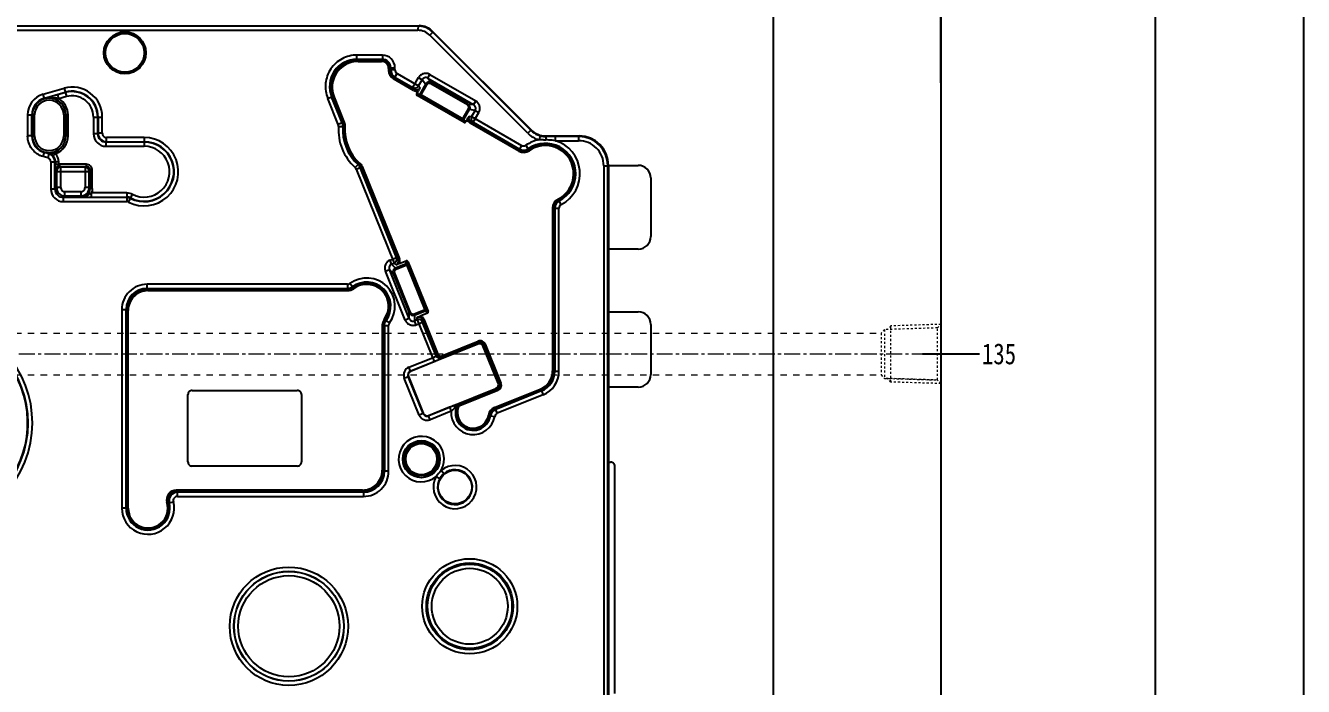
# Model space of a CAD drawing. Header units: millimetres. Extents: x -1265 to 1982, y -12197 to 1934.
# Drawn here: x 280.4 to 585.8, y -4802 to -4644 of the extents above; entities that cross this region are included whole.
import ezdxf

# ---------------------------------------------------------------- set-up
doc = ezdxf.new("R2010")
doc.units = ezdxf.units.MM
doc.header["$LTSCALE"] = 16.335
doc.header["$PDMODE"] = 3
doc.header["$PDSIZE"] = 0.3125
doc.linetypes.add('CENTER', pattern=[0.6, 0.375, -0.075, 0.075, -0.075])
doc.linetypes.add('HIDDEN', pattern=[0.2, 0.1, -0.1])
doc.layers.get('0').update_dxf_attribs({"linetype": 'CONTINUOUS'})
doc.layers.get('Defpoints').update_dxf_attribs({"linetype": 'CONTINUOUS'})
doc.layers.add('cool', color=153, linetype='HIDDEN', lineweight=9)
doc.layers.add('DEFAULT_2', color=8, linetype='HIDDEN')
doc.layers.add('DIM', color=3, linetype='CONTINUOUS')
doc.styles.get("Standard").update_dxf_attribs({"font": 'txt', "width": 0.8})
doc.dimstyles.new('11', dxfattribs={"dimtxt": 8, "dimasz": 8, "dimexe": 0, "dimexo": 0, "dimgap": 0, "dimtad": 0, "dimdsep": 46, "dimtxsty": 'Standard', "dimcen": 0, "dimclrd": 4, "dimclre": 4, "dimclrt": 6, "dimazin": 0, "dimtp": 0.01, "dimtm": 0.01, "dimtfac": 1, "dimtofl": 0, "dimtmove": 0, "dimatfit": 3, "dimfxl": 0, "dimtolj": 1, "dimarcsym": 0})

# ---------------------------------------------------------------- blocks, each defined once
blk = doc.blocks.new('cool_jt_f12')
at = {"layer": 'cool', "ltscale": 0.3}
for p, q in [((0, 7.0785), (0.856, 6.2225)), ((0, 7.0785), (12, 6.7035)), ((0.856, 6.2225), (0.856, -6.2225)), ((13.5, 5.827375), (0.856, 6.2225)), ((0.856, 6.2225), (13.5, 5.827375)), ((12, 6.7035), (12.856, 5.8475)), ((12, 6.7035), (12, -6.7035)), ((14.327375, 5), (13.5, 5.827375)), ((13.5, -5.827375), (13.5, 5.827375)), ((14.327375, -5), (14.327375, 5)), ((0.856, -6.2225), (13.5, -5.827375)), ((12, -6.7035), (12.856, -5.8475)), ((13.5, -5.827375), (14.327375, -5)), ((0.856, -6.2225), (0, -7.0785)), ((0, -7.0785), (12, -6.7035))]:
    blk.add_line(p, q, dxfattribs=at)
blk = doc.blocks.new('06')
at = {"layer": 'cool', "ltscale": 0.932966}
for p, q in [((-3287.69, 1844.03), (-2736.35, 1844.03)), ((-3287.69, 1834.03), (-2736.35, 1834.03))]:
    blk.add_line(p, q, dxfattribs=at)
at = {"layer": 'cool', "color": 1, "linetype": 'CENTER', "ltscale": 0.621977}
blk.add_line((-3302.02, 1839.03), (-2722.02, 1839.03), dxfattribs=at)
at = {"layer": 'cool', "ltscale": 0.932966, "rotation": 180}
blk.add_blockref('cool_jt_f12', (-2722.02, 1839.03), dxfattribs=at)
blk = doc.blocks.new('*D692')
at = {"color": 4, "lineweight": -2}
for p, q in [((-80.8, -4657.75), (-80.8, -4512.51)), ((-72.8, -4512.51), (208.96, -4512.51)), ((491.2, -4512.51), (224.96, -4512.51)), ((499.2, -4657.75), (499.2, -4512.51))]:
    blk.add_line(p, q, dxfattribs=at)
at = {"color": 4}
for points in [[(-72.8, -4511.18), (-72.8, -4513.85), (-80.8, -4512.51)], [(491.2, -4511.18), (491.2, -4513.85), (499.2, -4512.51)]]:
    blk.add_solid(points, dxfattribs=at)
at = {"layer": 'Defpoints', "color": 0}
for p in [(499.2, -4512.51), (-80.8, -4657.75), (499.2, -4657.75)]:
    blk.add_point(p, dxfattribs=at)
at = {"color": 6, "insert": (216.96, -4512.51), "char_height": 8, "attachment_point": 5}
blk.add_mtext('\\A1;580', dxfattribs=at)
blk = doc.blocks.new('*D693')
at = {"color": 4, "lineweight": -2}
for p, q in [((417.2, -4557.53), (550.36, -4557.53)), ((550.36, -4565.53), (550.36, -4836.82)), ((550.36, -5149.53), (550.36, -4851.75)), ((387.66, -5157.53), (550.36, -5157.53))]:
    blk.add_line(p, q, dxfattribs=at)
at = {"color": 4}
for points in [[(549.02, -4565.53), (551.69, -4565.53), (550.36, -4557.53)], [(549.02, -5149.53), (551.69, -5149.53), (550.36, -5157.53)]]:
    blk.add_solid(points, dxfattribs=at)
at = {"layer": 'Defpoints', "color": 0}
for p in [(417.2, -4557.53), (387.66, -5157.53), (550.36, -5157.53)]:
    blk.add_point(p, dxfattribs=at)
at = {"color": 6, "insert": (550.36, -4844.28), "char_height": 8, "attachment_point": 5, "rotation": 90}
blk.add_mtext('\\A1;600', dxfattribs=at)
blk = doc.blocks.new('*D703')
at = {"layer": 'Defpoints', "color": 0}
for p in [(494.78, -4722.53), (508.4, -4722.53), (209.2, -4857.53)]:
    blk.add_point(p, dxfattribs=at)
at = {"layer": 'DIM', "color": 4, "lineweight": -2}
blk.add_line((494.78, -4722.53), (508.4, -4722.53), dxfattribs=at)
at = {"layer": 'DIM', "color": 6, "insert": (513.07, -4722.53), "char_height": 5, "attachment_point": 5}
blk.add_mtext('\\A1;135', dxfattribs=at)
blk = doc.blocks.new('*D704')
at = {"layer": 'Defpoints', "color": 0}
for p in [(213.46, -4607.53), (511.85, -4607.53), (209.2, -4857.53)]:
    blk.add_point(p, dxfattribs=at)
at = {"layer": 'DIM', "color": 4, "lineweight": -2}
blk.add_line((213.46, -4607.53), (511.85, -4607.53), dxfattribs=at)
at = {"layer": 'DIM', "color": 6, "insert": (516.85, -4607.53), "char_height": 5, "attachment_point": 5}
blk.add_mtext('\\A1;250', dxfattribs=at)
blk = doc.blocks.new('*D706')
at = {"layer": 'Defpoints', "color": 0}
for p in [(459.2, -4551.38), (459.2, -4846.53), (209.2, -4857.53)]:
    blk.add_point(p, dxfattribs=at)
at = {"layer": 'DIM', "color": 4, "lineweight": -2}
blk.add_line((459.2, -4846.53), (459.2, -4551.38), dxfattribs=at)
at = {"layer": 'DIM', "color": 6, "insert": (459.2, -4546.38), "char_height": 5, "attachment_point": 5, "rotation": 90}
blk.add_mtext('\\A1;250', dxfattribs=at)

msp = doc.modelspace()

# ---------------------------------------------------------------- linework, layer by layer
at = {"color": 7, "linetype": 'Continuous'}
for p, q in [((499.202, -5075.525), (499.202, -4639.525)), ((374.225, -4644.17), (4.814, -4644.17)), ((374.225, -4644.038), (374.198, -4645.175)), ((4.814, -4645.175), (374.198, -4645.175)), ((377.039, -4646.352), (377.75, -4645.641)), ((400.478, -4669.79), (377.039, -4646.352)), ((377.75, -4645.641), (377.804, -4645.509)), ((401.188, -4669.08), (377.75, -4645.641)), ((377.804, -4645.509), (401.243, -4668.948)), ((359.625, -4652.107), (359.625, -4651.102)), ((359.625, -4652.107), (365.703, -4652.107)), ((359.625, -4652.107), (359.939, -4652.319)), ((365.702, -4651.102), (359.629, -4651.102)), ((359.939, -4652.62), (359.939, -4652.319)), ((365.49, -4652.319), (359.939, -4652.319)), ((359.942, -4652.62), (365.49, -4652.62)), ((365.49, -4652.319), (365.703, -4652.107)), ((365.49, -4652.319), (365.49, -4652.62)), ((365.703, -4651.102), (365.703, -4652.107)), ((367.198, -4654.328), (367.198, -4654.765)), ((367.198, -4654.328), (367.499, -4654.328)), ((367.499, -4654.765), (367.198, -4654.765)), ((367.711, -4654.116), (367.499, -4654.328)), ((367.499, -4654.765), (367.499, -4654.328)), ((367.499, -4654.765), (367.711, -4654.642)), ((367.711, -4654.116), (367.711, -4654.642)), ((367.711, -4654.116), (368.716, -4654.116)), ((368.716, -4654.642), (367.711, -4654.642)), ((368.353, -4656.765), (368.504, -4656.504)), ((373.18, -4659.552), (368.353, -4656.765)), ((368.716, -4656.382), (368.504, -4656.504)), ((373.331, -4659.291), (368.504, -4656.504)), ((368.716, -4654.642), (368.716, -4654.116)), ((368.716, -4656.382), (369.218, -4655.512)), ((368.716, -4656.382), (372.977, -4658.842)), ((369.218, -4655.512), (374.346, -4658.473)), ((372.977, -4658.842), (374.337, -4656.485)), ((374.337, -4656.485), (375.204, -4656.986)), ((376.58, -4656.624), (377.082, -4655.754)), ((376.58, -4656.624), (387.511, -4662.935)), ((376.58, -4656.624), (377.42, -4657.691)), ((377.082, -4655.754), (388.013, -4662.065)), ((284.662, -4660.446), (289.634, -4659.017)), ((289.634, -4659.017), (290.214, -4661.034)), ((373.331, -4659.291), (372.977, -4658.842)), ((373.331, -4659.291), (373.18, -4659.552)), ((373.929, -4660.318), (374.324, -4659.634)), ((374.346, -4658.473), (375.204, -4656.986)), ((374.346, -4658.473), (374.704, -4658.927)), ((376.049, -4658.057), (374.681, -4660.427)), ((374.79, -4660.838), (376.309, -4658.207)), ((376.049, -4658.057), (375.204, -4656.986)), ((376.049, -4658.057), (376.309, -4658.207)), ((377.27, -4657.952), (377.42, -4657.691)), ((386.016, -4663.001), (377.27, -4657.952)), ((386.167, -4662.74), (377.42, -4657.691)), ((284.978, -4661.547), (284.662, -4660.446)), ((284.939, -4661.411), (289.911, -4659.982)), ((289.936, -4660.069), (288.151, -4660.582)), ((288.429, -4661.547), (288.151, -4660.582)), ((290.214, -4661.034), (288.429, -4661.547)), ((352.64, -4661.457), (353.571, -4661.081)), ((355.161, -4667.696), (352.642, -4661.461)), ((356.092, -4667.32), (353.571, -4661.081)), ((353.886, -4661.293), (353.571, -4661.081)), ((353.886, -4661.293), (354.165, -4661.18)), ((353.886, -4661.293), (356.307, -4667.285)), ((354.166, -4661.183), (356.586, -4667.172)), ((373.929, -4660.318), (374.681, -4660.427)), ((374.79, -4660.838), (374.04, -4660.729)), ((385.226, -4667.187), (374.04, -4660.729)), ((385.167, -4666.481), (374.681, -4660.427)), ((374.79, -4660.838), (384.756, -4666.591)), ((386.167, -4662.74), (386.016, -4663.001)), ((386.167, -4662.74), (387.511, -4662.935)), ((388.013, -4662.065), (387.511, -4662.935)), ((280.936, -4665.394), (280.936, -4670.438)), ((280.936, -4665.394), (282.584, -4665.394)), ((281.94, -4670.419), (281.94, -4665.394)), ((282.082, -4665.394), (282.082, -4670.419)), ((282.584, -4670.419), (282.584, -4665.394)), ((289.584, -4665.394), (289.584, -4670.419)), ((289.584, -4665.394), (290.589, -4665.394)), ((290.087, -4665.394), (290.087, -4670.419)), ((290.589, -4670.419), (290.589, -4665.394)), ((296.671, -4665.897), (296.671, -4669.884)), ((296.671, -4665.897), (298.77, -4665.897)), ((297.675, -4669.884), (297.675, -4665.897)), ((297.766, -4665.897), (297.766, -4669.794)), ((298.77, -4669.794), (298.77, -4665.897)), ((384.756, -4666.591), (386.275, -4663.961)), ((385.167, -4666.481), (386.535, -4664.111)), ((386.275, -4663.961), (386.535, -4664.111)), ((386.454, -4665.711), (387.027, -4665.794)), ((387.885, -4664.307), (386.535, -4664.111)), ((387.885, -4664.307), (387.027, -4665.794)), ((387.027, -4665.794), (398.951, -4672.679)), ((387.392, -4667.164), (388.752, -4664.808)), ((387.885, -4664.307), (388.752, -4664.808)), ((356.092, -4667.32), (355.161, -4667.696)), ((355.232, -4668.136), (356.234, -4668.199)), ((356.092, -4667.32), (356.307, -4667.285)), ((356.234, -4668.199), (356.449, -4668.172)), ((356.586, -4667.172), (356.307, -4667.285)), ((356.449, -4668.172), (356.749, -4668.192)), ((385.226, -4667.187), (384.756, -4666.591)), ((385.167, -4666.481), (385.637, -4667.077)), ((386.032, -4666.393), (385.637, -4667.077)), ((386.675, -4667.343), (386.825, -4667.082)), ((398.309, -4674.06), (386.675, -4667.344)), ((387.392, -4667.164), (386.825, -4667.082)), ((398.459, -4673.799), (386.825, -4667.082)), ((387.392, -4667.164), (398.449, -4673.548)), ((401.188, -4669.08), (400.478, -4669.79)), ((401.243, -4668.948), (401.188, -4669.08)), ((282.584, -4670.419), (280.936, -4670.419)), ((290.589, -4670.419), (290.087, -4670.419)), ((297.675, -4669.884), (296.671, -4669.884)), ((297.766, -4669.794), (297.675, -4669.884)), ((298.77, -4669.794), (297.766, -4669.794)), ((299.774, -4671.803), (299.684, -4671.893)), ((299.684, -4672.897), (299.684, -4671.893)), ((308.797, -4671.893), (299.684, -4671.893)), ((299.774, -4671.803), (299.774, -4670.798)), ((308.797, -4670.798), (299.774, -4670.798)), ((299.774, -4671.803), (308.797, -4671.803)), ((308.797, -4670.798), (308.797, -4672.897)), ((403.418, -4670.374), (403.154, -4671.343)), ((404.795, -4670.419), (404.74, -4670.552)), ((406.272, -4670.552), (404.74, -4670.552)), ((404.795, -4670.419), (412.717, -4670.419)), ((407.065, -4670.551), (406.272, -4670.552)), ((407.065, -4671.556), (407.065, -4670.551)), ((412.584, -4670.551), (407.065, -4670.551)), ((407.065, -4671.556), (412.584, -4671.556)), ((412.584, -4670.551), (412.717, -4670.419)), ((412.584, -4670.551), (412.584, -4671.556)), ((284.662, -4675.367), (284.978, -4674.266)), ((286.014, -4674.711), (284.939, -4674.402)), ((285.36, -4674.385), (284.978, -4674.266)), ((286.014, -4674.711), (285.736, -4675.676)), ((287.029, -4675.202), (287.617, -4674.655)), ((299.685, -4672.897), (308.797, -4672.897)), ((398.459, -4673.799), (398.309, -4674.06)), ((398.951, -4672.679), (398.449, -4673.548)), ((398.459, -4673.799), (398.449, -4673.548)), ((400.585, -4673.468), (400.019, -4672.638)), ((400.793, -4673.949), (400.62, -4673.702)), ((285.736, -4675.676), (284.662, -4675.367)), ((286.463, -4676.641), (286.463, -4683.107)), ((286.463, -4676.641), (287.468, -4676.641)), ((287.468, -4683.107), (287.468, -4676.641)), ((287.564, -4676.568), (287.564, -4677.211)), ((287.564, -4676.568), (288.368, -4676.568)), ((288.368, -4677.211), (287.564, -4677.211)), ((288.368, -4677.211), (288.368, -4676.568)), ((288.613, -4677.693), (288.613, -4677.191)), ((294.891, -4677.191), (288.613, -4677.191)), ((288.613, -4677.693), (294.891, -4677.693)), ((288.613, -4677.693), (288.843, -4677.923)), ((288.843, -4682.736), (288.843, -4677.923)), ((294.661, -4677.923), (288.843, -4677.923)), ((294.661, -4677.923), (294.891, -4677.693)), ((294.661, -4677.923), (294.661, -4682.736)), ((294.891, -4677.191), (294.891, -4677.693)), ((359.888, -4677.242), (359.211, -4677.984)), ((359.465, -4678.35), (360.397, -4677.974)), ((360.061, -4677.113), (359.888, -4677.242)), ((360.263, -4676.89), (360.061, -4677.113)), ((360.575, -4677.849), (360.397, -4677.974)), ((369.087, -4699.484), (360.397, -4677.974)), ((360.575, -4677.849), (360.855, -4677.736)), ((360.575, -4677.849), (369.483, -4699.897)), ((360.855, -4677.736), (369.762, -4699.784)), ((418.612, -4677.584), (418.612, -5044.903)), ((418.612, -4677.584), (419.617, -4677.584)), ((419.617, -5044.903), (419.617, -4677.584)), ((419.718, -4677.467), (419.718, -4697.452)), ((419.749, -4677.452), (426.841, -4677.452)), ((287.838, -4678.927), (287.609, -4678.697)), ((287.838, -4678.927), (287.838, -4682.736)), ((287.838, -4678.927), (295.665, -4678.927)), ((295.895, -4678.697), (295.665, -4678.927)), ((295.665, -4682.736), (295.665, -4678.927)), ((295.895, -4678.697), (295.895, -4682.966)), ((295.895, -4678.697), (296.398, -4678.697)), ((296.398, -4682.966), (296.398, -4678.697)), ((359.465, -4678.35), (368.531, -4700.788)), ((429.841, -4680.452), (429.841, -4694.452)), ((287.468, -4683.107), (286.463, -4683.107)), ((287.468, -4683.107), (287.838, -4682.736)), ((288.843, -4682.736), (287.838, -4682.736)), ((289.847, -4684.745), (289.847, -4683.74)), ((293.657, -4683.74), (289.847, -4683.74)), ((293.657, -4683.74), (293.657, -4684.745)), ((295.665, -4682.736), (294.661, -4682.736)), ((295.665, -4682.736), (295.895, -4682.966)), ((296.398, -4682.966), (295.895, -4682.966)), ((296.165, -4685.025), (296.165, -4684.021)), ((304.645, -4684.021), (296.165, -4684.021)), ((304.645, -4684.021), (304.645, -4685.025)), ((305.564, -4685.248), (306.024, -4684.355)), ((289.847, -4684.745), (289.476, -4685.116)), ((289.476, -4686.12), (289.476, -4685.116)), ((304.624, -4685.116), (289.476, -4685.116)), ((289.477, -4686.12), (304.624, -4686.12)), ((289.847, -4684.745), (293.657, -4684.745)), ((293.887, -4684.975), (293.657, -4684.745)), ((296.165, -4685.025), (304.645, -4685.025)), ((304.624, -4685.116), (304.645, -4685.025)), ((304.624, -4685.116), (304.624, -4686.12)), ((305.081, -4686.23), (305.538, -4685.336)), ((305.538, -4685.336), (305.564, -4685.248)), ((407.809, -4685.773), (407.675, -4685.503)), ((408.455, -4686.81), (407.996, -4685.917)), ((406.393, -4687.572), (406.393, -4726.534)), ((406.393, -4687.572), (406.694, -4687.572)), ((406.694, -4726.535), (406.694, -4687.572)), ((406.906, -4687.703), (406.694, -4687.572)), ((406.906, -4687.703), (406.906, -4726.678)), ((406.906, -4687.703), (407.911, -4687.703)), ((407.911, -4726.678), (407.911, -4687.703)), ((367.548, -4700.105), (369.087, -4699.484)), ((369.087, -4699.484), (369.483, -4699.897)), ((419.749, -4697.452), (419.749, -4712.452)), ((426.841, -4697.452), (419.749, -4697.452)), ((366.442, -4702.722), (367.374, -4702.345)), ((372.102, -4714.048), (367.374, -4702.345)), ((368.313, -4703.326), (367.374, -4702.345)), ((367.923, -4701.034), (367.548, -4700.105)), ((367.923, -4701.034), (368.531, -4700.788)), ((367.923, -4701.034), (368.867, -4702.019)), ((368.931, -4701.206), (368.531, -4700.788)), ((371.403, -4700.994), (368.867, -4702.019)), ((368.979, -4702.298), (368.867, -4702.019)), ((368.979, -4702.298), (371.795, -4701.16)), ((369.762, -4699.784), (369.483, -4699.897)), ((369.684, -4700.928), (371.4, -4700.235)), ((371.403, -4700.994), (371.4, -4700.235)), ((371.403, -4700.994), (375.939, -4712.221)), ((371.792, -4700.402), (371.795, -4701.16)), ((371.792, -4700.402), (376.631, -4712.377)), ((376.106, -4711.83), (371.795, -4701.16)), ((358.556, -4706.489), (357.961, -4705.68)), ((371.171, -4714.425), (366.442, -4702.722)), ((368.313, -4703.326), (368.592, -4703.213)), ((368.313, -4703.326), (372.096, -4712.69)), ((368.592, -4703.213), (372.376, -4712.577)), ((309.476, -4706.879), (309.476, -4705.875)), ((309.476, -4706.879), (357.366, -4706.879)), ((309.476, -4706.879), (309.688, -4707.091)), ((357.366, -4705.875), (309.477, -4705.875)), ((309.688, -4707.393), (309.688, -4707.091)), ((357.436, -4707.091), (309.688, -4707.091)), ((309.689, -4707.393), (357.436, -4707.393)), ((357.366, -4705.875), (357.366, -4706.879)), ((357.436, -4707.091), (357.366, -4706.879)), ((357.436, -4707.091), (357.436, -4707.393)), ((358.821, -4706.931), (358.641, -4706.69)), ((373.29, -4712.967), (376.106, -4711.83)), ((376.106, -4711.83), (376.631, -4712.377)), ((303.45, -4711.901), (304.454, -4711.901)), ((303.45, -4711.902), (303.45, -4759.362)), ((304.454, -4759.362), (304.454, -4711.901)), ((304.666, -4712.113), (304.454, -4711.901)), ((304.666, -4712.113), (304.666, -4759.362)), ((304.666, -4712.113), (304.968, -4712.113)), ((304.968, -4759.362), (304.968, -4712.114)), ((366.393, -4714.442), (366.152, -4714.262)), ((367.403, -4715.122), (366.594, -4714.527)), ((372.102, -4714.048), (371.171, -4714.425)), ((372.376, -4712.577), (372.096, -4712.69)), ((372.102, -4714.048), (372.096, -4712.69)), ((373.402, -4713.246), (373.29, -4712.967)), ((373.402, -4713.246), (375.939, -4712.221)), ((373.402, -4713.246), (373.408, -4714.61)), ((374.016, -4714.365), (373.408, -4714.61)), ((373.783, -4715.539), (373.408, -4714.61)), ((373.783, -4715.539), (375.322, -4714.917)), ((374.016, -4714.365), (374.014, -4713.786)), ((374.016, -4714.365), (378.047, -4724.342)), ((376.465, -4712.77), (374.748, -4713.463)), ((375.32, -4714.344), (375.599, -4714.231)), ((375.32, -4714.344), (375.322, -4714.917)), ((375.32, -4714.344), (378.694, -4722.695)), ((378.577, -4722.972), (375.322, -4714.917)), ((375.6, -4714.232), (378.973, -4722.582)), ((376.465, -4712.77), (375.939, -4712.221)), ((419.718, -4712.452), (419.718, -4730.452)), ((419.749, -4712.452), (426.841, -4712.452)), ((365.69, -4715.647), (365.69, -4750.329)), ((365.69, -4715.647), (365.992, -4715.647)), ((365.992, -4750.33), (365.992, -4715.647)), ((366.204, -4715.717), (365.992, -4715.647)), ((366.204, -4715.717), (366.204, -4750.542)), ((366.204, -4715.717), (367.208, -4715.717)), ((367.208, -4750.541), (367.208, -4715.717)), ((429.841, -4715.452), (429.841, -4727.452)), ((388.517, -4720.151), (372.489, -4726.627)), ((379.889, -4722.971), (388.579, -4719.46)), ((380.002, -4723.25), (388.692, -4719.739)), ((388.517, -4720.151), (388.692, -4719.739)), ((388.579, -4719.46), (388.692, -4719.739)), ((389.999, -4720.294), (389.824, -4720.706)), ((393.364, -4729.466), (389.824, -4720.706)), ((389.999, -4720.294), (390.279, -4720.181)), ((389.999, -4720.294), (393.776, -4729.641)), ((390.279, -4720.182), (394.055, -4729.528)), ((372.065, -4725.675), (377.671, -4723.411)), ((378.577, -4722.972), (378.694, -4722.695)), ((378.973, -4722.582), (378.694, -4722.695)), ((380.002, -4723.25), (379.884, -4723.527)), ((380.002, -4723.25), (379.889, -4722.971)), ((372.441, -4726.607), (372.065, -4725.676)), ((372.441, -4726.607), (378.048, -4724.342)), ((372.489, -4726.627), (372.441, -4726.607)), ((406.694, -4726.535), (406.393, -4726.535)), ((406.694, -4726.535), (406.906, -4726.678)), ((407.911, -4726.678), (406.906, -4726.678)), ((370.955, -4728.291), (371.886, -4727.914)), ((374.522, -4737.118), (370.955, -4728.291)), ((371.934, -4727.934), (371.886, -4727.914)), ((375.453, -4736.742), (371.886, -4727.914)), ((371.934, -4727.934), (375.473, -4736.695)), ((393.364, -4729.466), (393.776, -4729.641)), ((394.055, -4729.528), (393.776, -4729.641)), ((319.249, -4748.307), (319.249, -4732.226)), ((320.253, -4731.222), (345.38, -4731.222)), ((346.384, -4732.226), (346.384, -4748.307)), ((376.78, -4737.25), (392.809, -4730.774)), ((393.221, -4730.948), (384.128, -4734.622)), ((393.333, -4731.228), (384.241, -4734.902)), ((392.488, -4735.337), (403.441, -4730.912)), ((392.601, -4735.616), (403.554, -4731.191)), ((403.766, -4731.334), (392.79, -4735.768)), ((393.221, -4730.948), (392.809, -4730.774)), ((404.142, -4732.265), (393.167, -4736.7)), ((393.221, -4730.948), (393.333, -4731.228)), ((403.441, -4730.911), (403.554, -4731.191)), ((403.766, -4731.334), (403.554, -4731.191)), ((403.766, -4731.334), (404.142, -4732.265)), ((426.841, -4730.452), (419.749, -4730.452)), ((419.749, -4730.452), (419.749, -4848.525)), ((381.776, -4735.271), (376.76, -4737.297)), ((382.152, -4736.202), (377.137, -4738.228)), ((381.776, -4735.271), (382.152, -4736.202)), ((382.942, -4735.48), (383.261, -4735.556)), ((383.374, -4735.332), (383.305, -4735.301)), ((383.478, -4735.561), (383.77, -4735.634)), ((383.81, -4735.442), (383.512, -4735.394)), ((383.927, -4734.474), (384.128, -4734.622)), ((384.241, -4734.902), (384.128, -4734.622)), ((392.601, -4735.616), (392.488, -4735.337)), ((392.79, -4735.768), (392.601, -4735.616)), ((393.167, -4736.7), (392.79, -4735.768)), ((375.453, -4736.742), (374.522, -4737.118)), ((375.473, -4736.695), (375.453, -4736.742)), ((376.78, -4737.25), (376.76, -4737.297)), ((377.137, -4738.228), (376.76, -4737.297)), ((391.071, -4737.119), (391.369, -4737.166)), ((391.565, -4737.28), (392.554, -4737.455)), ((419.749, -4748.357), (420.252, -4748.357)), ((345.38, -4749.312), (320.253, -4749.312)), ((365.992, -4750.33), (365.69, -4750.33)), ((365.992, -4750.33), (366.204, -4750.542)), ((367.208, -4750.542), (366.204, -4750.542)), ((380.373, -4751.164), (379.723, -4750.399)), ((421.257, -4803.632), (421.257, -4749.362)), ((378.584, -4751.768), (379.456, -4752.268)), ((316.455, -4755.352), (316.455, -4755.05)), ((316.455, -4755.352), (360.97, -4755.352)), ((316.455, -4755.352), (316.734, -4755.564)), ((360.969, -4755.05), (316.456, -4755.05)), ((316.734, -4756.568), (316.734, -4755.564)), ((361.182, -4755.564), (316.734, -4755.564)), ((316.734, -4756.568), (361.181, -4756.568)), ((360.97, -4755.05), (360.97, -4755.352)), ((361.182, -4755.564), (360.97, -4755.352)), ((361.182, -4755.564), (361.182, -4756.568)), ((304.968, -4759.362), (303.45, -4759.362)), ((314.24, -4758.017), (314.529, -4757.931)), ((314.787, -4758.068), (315.76, -4757.82))]:
    msp.add_line(p, q, dxfattribs=at)
msp.add_lwpolyline([(-345.378, -4480.811), (585.813, -4480.811), (585.813, -5258.366), (-345.378, -5258.366)], close=True)
for centre, radius in [((304.174, -4650.57), 5.019), ((304.174, -4650.57), 4.718), ((304.174, -4650.57), 4.623), ((375.027, -4747.653), 4.435), ((375.027, -4747.653), 4.03), ((375.027, -4747.653), 3.729), ((383.067, -4754.337), 4.02), ((386.584, -4782.828), 11.371), ((386.584, -4782.828), 10.367), ((386.584, -4782.828), 10.084), ((343.369, -4787.597), 14.141), ((343.369, -4787.597), 13.136), ((343.369, -4787.597), 13.099), ((343.369, -4787.597), 12.094), ((386.584, -4782.828), 9.079)]:
    msp.add_circle(centre, radius, dxfattribs=at)
for centre, radius, start, end in [((374.194, -4649.221), 5.051, 75.03932, 89.95694), ((374.253, -4649.06), 5.023, 44.99673, 86.9026), ((374.199, -4649.192), 5.021, 46.48327, 75.00594), ((374.198, -4649.193), 4.019, 44.99922, 90.00078), ((374.231, -4649.16), 4.976, 45.00216, 46.50428), ((359.617, -4658.63), 6.524, 89.93668, 202.06332), ((359.936, -4658.845), 6.526, 89.97229, 202.02771), ((359.934, -4658.844), 6.224, 89.93152, 202.06847), ((365.49, -4654.328), 2.009, 0.00145, 89.99855), ((365.491, -4654.327), 1.707, 359.97904, 90.02096), ((365.703, -4654.115), 3.012, 359.98142, 90.01857), ((365.705, -4654.113), 2.007, 359.93626, 90.06374), ((369.507, -4654.765), 2.309, 179.98944, 240.01056), ((369.721, -4654.642), 2.01, 180.01319, 239.98681), ((291.612, -4665.897), 7.158, 0, 106.03743), ((291.612, -4665.897), 6.154, 0, 106.03743), ((291.612, -4665.897), 6.064, 0, 106.03743), ((373.836, -4658.419), 1.309, 239.92984, 291.90998), ((376.918, -4658.56), 1.004, 59.98384, 149.94258), ((286.084, -4665.394), 5.148, 106.03743, 180), ((286.084, -4665.394), 4.144, 106.03743, 180), ((286.084, -4665.394), 4.002, 106.03743, 180), ((286.084, -4665.394), 3.5, 0, 180), ((393.92, -5007.717), 362.908, 107.35229, 107.46903), ((324.838, -4786.41), 131.069, 106.78311, 107.38117), ((286.084, -4665.394), 4.002, 0, 90), ((316.079, -4757.406), 100.771, 106.41983, 106.77728), ((312.332, -4744.669), 87.495, 106.04312, 106.42329), ((286.084, -4665.394), 4.505, 0, 58.63711), ((291.612, -4665.897), 5.059, 0, 106.03743), ((385.665, -4663.61), 1.004, 330.05742, 60.01616), ((367.489, -4668.912), 12.282, 176.37768, 227.62232), ((367.489, -4668.912), 11.277, 176.37768, 227.62232), ((367.489, -4668.912), 11.065, 176.16705, 227.83295), ((367.489, -4668.912), 10.764, 176.16705, 227.83295), ((387.328, -4666.209), 1.309, 188.08707, 240.07473), ((404.742, -4665.535), 5.017, 225.05843, 269.97452), ((286.084, -4670.419), 4.144, 180, 253.96257), ((286.084, -4670.419), 4.002, 180, 253.96257), ((286.084, -4670.419), 3.5, 180, 360), ((286.084, -4670.419), 4.002, 270, 0), ((286.084, -4670.419), 4.505, 289.897, 360), ((299.684, -4669.884), 3.013, 179.98456, 270.01544), ((299.682, -4669.886), 2.007, 179.93626, 270.06374), ((299.776, -4669.793), 2.01, 180.03487, 269.96513), ((299.774, -4669.794), 1.004, 179.98555, 270.01445), ((308.797, -4678.962), 8.163, 242.92074, 90), ((308.797, -4678.962), 7.159, 242.92073, 90), ((308.797, -4678.962), 7.069, 242.78397, 90), ((404.674, -4679.464), 8.262, 100.60469, 124.2925), ((404.74, -4665.528), 6.028, 224.9985, 254.74047), ((404.964, -4616.386), 54.994, 269.20042, 269.76856), ((404.669, -4687.242), 15.863, 86.90285, 89.73939), ((404.577, -4688.744), 17.367, 81.76109, 86.8656), ((404.674, -4679.464), 8.262, 297.23884, 73.17535), ((412.584, -4677.489), 6.938, 88.71415, 89.99731), ((412.585, -4677.583), 6.027, 359.98756, 90.01244), ((412.584, -4677.585), 7.033, 0.89233, 88.72888), ((345.53, -4481.179), 202.359, 252.70184, 252.92999), ((286.088, -4670.358), 4.063, 262.11836, 269.94047), ((285.458, -4676.642), 2.009, 0.01462, 73.94794), ((286.724, -4667.923), 6.588, 264.92715, 267.20201), ((285.414, -4676.697), 2.201, 42.80643, 51.49283), ((285.556, -4676.568), 2.812, 359.99109, 42.85756), ((308.797, -4678.962), 6.064, 242.78397, 90), ((399.464, -4672.061), 2.309, 239.98667, 305.14672), ((399.453, -4671.808), 2.01, 240.01561, 304.28668), ((404.674, -4679.464), 7.257, 297.23884, 124.2925), ((438.383, -4668.045), 38.185, 188.16493, 188.52023), ((404.674, -4679.464), 7.045, 296.42288, 125.13331), ((404.674, -4679.464), 6.744, 296.42288, 125.13303), ((288.613, -4678.701), 1.511, 90.0074, 99.33836), ((294.66, -4678.928), 1.006, 0.06646, 89.93354), ((294.891, -4678.697), 1.506, 359.98476, 90.01524), ((294.892, -4678.696), 1.003, 359.93626, 90.06374), ((412.689, -4677.584), 6.928, 359.99955, 0.89991), ((426.841, -4680.452), 3, 0, 90), ((288.83, -4678.929), 0.991, 170.49636, 179.87522), ((289.476, -4683.108), 3.012, 179.98145, 270.01855), ((289.474, -4683.109), 2.007, 179.93626, 270.06374), ((289.848, -4682.735), 2.01, 180.03486, 269.96514), ((289.847, -4682.736), 1.004, 179.98555, 270.01445), ((293.657, -4682.736), 1.004, 269.98555, 0.01445), ((293.889, -4682.965), 2.007, 292.45457, 359.9793), ((293.655, -4682.735), 2.01, 314.99903, 359.96514), ((408.702, -4687.572), 2.309, 116.41091, 180.01251), ((408.916, -4687.703), 2.01, 117.25116, 179.98459), ((431.651, -4654.924), 38.989, 232.30176, 232.64758), ((426.841, -4694.452), 3, 270, 0), ((369.244, -4702.95), 1.004, 112.05742, 202.01616), ((368.549, -4700.275), 1.309, 330.08707, 22.07473), ((361.962, -4711.122), 6.754, 323.67787, 126.32213), ((361.962, -4711.122), 5.75, 323.67787, 126.32213), ((361.962, -4711.122), 5.538, 323.15273, 126.84727), ((309.475, -4711.9), 6.025, 89.98314, 180.01686), ((309.481, -4711.906), 5.026, 90.05381, 179.94619), ((309.688, -4712.113), 5.022, 89.99739, 180.00261), ((309.687, -4712.112), 4.719, 89.97712, 180.02288), ((357.436, -4705.083), 2.31, 269.99796, 306.84909), ((401.441, -4688.549), 46.486, 202.70079, 202.96999), ((361.962, -4711.122), 5.236, 323.15263, 126.84737), ((256.788, -4739.01), 25.284, 265.34374, 240.31802), ((256.788, -4739.01), 24.27, 265.32046, 240.31802), ((256.788, -4739.01), 24.164, 300.96796, 240.4697), ((368, -4715.647), 2.31, 143.15091, 180.00204), ((384.527, -4671.759), 46.376, 246.98261, 247.2524), ((373.027, -4712.314), 1.004, 201.98384, 291.94258), ((374.386, -4714.721), 1.309, 21.92518, 73.91294), ((426.841, -4715.452), 3, 0, 90), ((389.068, -4720.67), 1.305, 21.98157, 112.01842), ((389.068, -4720.67), 1.004, 21.95597, 112.04403), ((379.509, -4722.593), 1.006, 202.08419, 291.91582), ((379.625, -4722.319), 0.703, 201.98555, 292.01445), ((372.817, -4727.538), 2.008, 111.98462, 202.01538), ((372.815, -4727.537), 1.002, 111.88699, 202.11301), ((401.673, -4726.535), 4.72, 291.99417, 0.00583), ((401.672, -4726.535), 5.022, 291.99862, 0.00138), ((401.887, -4726.679), 5.02, 291.9838, 0.0162), ((401.885, -4726.678), 6.026, 291.99467, 0.00533), ((392.845, -4730.018), 1.004, 291.95597, 22.04403), ((392.845, -4730.017), 1.305, 291.98157, 22.01842), ((426.841, -4727.452), 3, 270, 0), ((387.388, -4736.538), 5.247, 176.32537, 349.93255), ((373.962, -4726.512), 12.687, 310.20476, 311.07585), ((373.4, -4725.866), 13.544, 311.07551, 312.78609), ((372.104, -4724.469), 15.449, 312.79112, 313.3861), ((368.062, -4720.205), 21.324, 313.40974, 314.24945), ((387.388, -4736.538), 4.242, 166.6138, 349.93255), ((381.303, -4735.091), 2.012, 346.62762, 354.00522), ((382.582, -4766.229), 30.681, 88.3256, 88.731), ((387.388, -4736.538), 4.03, 165.97663, 351.04016), ((370.377, -4764.401), 31.842, 65.63769, 65.90998), ((381.528, -4735.074), 2.01, 345.9743, 350.85384), ((387.388, -4736.538), 3.729, 165.97663, 351.03982), ((381.539, -4735.074), 2.301, 345.89294, 350.7941), ((393.353, -4737.478), 2.309, 111.98994, 171.05025), ((393.544, -4737.631), 2.01, 112.01566, 169.93257), ((376.384, -4736.366), 2.008, 201.98462, 292.01538), ((376.383, -4736.368), 1.002, 201.88699, 292.11301), ((375.027, -4747.653), 5.44, 329.71558, 310.84309), ((360.971, -4750.331), 4.719, 269.97712, 0.02288), ((360.97, -4750.33), 5.022, 269.99612, 0.00388), ((361.183, -4750.543), 6.025, 269.98314, 0.01686), ((361.177, -4750.537), 5.026, 270.05381, 359.94619), ((383.067, -4754.337), 5.166, 150.19099, 130.31185), ((452.299, -4811.886), 95.12, 139.72855, 140.80135), ((383.067, -4754.337), 4.162, 150.19099, 130.3389), ((316.454, -4757.36), 2.309, 89.96238, 196.52677), ((316.736, -4757.574), 2.01, 90.05911, 194.22922), ((316.733, -4757.572), 1.004, 89.97178, 194.30091), ((309.702, -4759.362), 6.252, 180, 14.27269), ((309.702, -4759.362), 5.247, 180, 14.27269), ((309.702, -4759.362), 5.035, 180, 16.50405), ((309.702, -4759.362), 4.734, 180, 16.50405), ((306.678, -4772.998), 16.991, 61.49096, 62.4749)]:
    msp.add_arc(centre, radius, start, end, dxfattribs=at)
for centre, major_axis, ratio, start_param, end_param in [((374.192, -4660.468), (0.3, -0.043), 0.9955924, 2.7633409, 4.3310956), ((385.376, -4666.925), (-0.187, 0.238), 0.9955924, -4.3310956, -2.7633409), ((404.796, -4665.392), (-1.924, -4.644), 0.9995986, -0.3925571, 0.3925571), ((412.712, -4677.456), (-4.978, -4.978), 0.999315, 2.3565397, 3.9266482), ((371.513, -4700.516), (-0.001, 0.303), 0.9955924, -1.1895029, 0.3782517), ((376.35, -4712.489), (-0.209, 0.219), 0.9955924, -3.5198444, -1.9520898), ((388.893, -4721.084), (0.393, 0.926), 0.9987828, -0.7847892, 0.7847892), ((372.866, -4727.559), (-0.926, 0.393), 0.9987828, -0.7847892, 0.7847892), ((392.431, -4729.842), (0.926, -0.393), 0.9987828, -0.7847892, 0.7847892), ((376.405, -4736.317), (-0.393, -0.926), 0.9987828, -0.7847892, 0.7847892)]:
    msp.add_ellipse(centre, major_axis=major_axis, ratio=ratio, start_param=start_param, end_param=end_param, dxfattribs=at)
for points, knots in [([(359.629, -4651.102), (359.016, -4651.105), (357.786, -4651.252), (355.487, -4652.13), (353.12, -4654.248), (352.043, -4657.236), (352.09, -4659.696), (352.415, -4660.892), (352.642, -4661.461)], [0, 0, 0, 0, 0.125457, 0.2509349, 0.4999993, 0.7490642, 0.8745425, 1, 1, 1, 1]), ([(367.499, -4654.765), (367.499, -4655.111), (367.696, -4655.811), (368.204, -4656.331), (368.504, -4656.504)], [0, 0, 0, 0, 0.4999997, 1, 1, 1, 1]), ([(368.716, -4654.642), (368.716, -4654.815), (368.814, -4655.165), (369.068, -4655.426), (369.218, -4655.512)], [0, 0, 0, 0, 0.5000016, 1, 1, 1, 1]), ([(377.082, -4655.754), (376.856, -4655.624), (376.346, -4655.449), (375.545, -4655.5), (374.823, -4655.854), (374.468, -4656.259), (374.337, -4656.485)], [0, 0, 0, 0, 0.2500137, 0.5000159, 0.750005, 1, 1, 1, 1]), ([(376.58, -4656.624), (376.357, -4656.495), (375.788, -4656.407), (375.332, -4656.763), (375.204, -4656.986)], [0, 0, 0, 0, 0.5010537, 1, 1, 1, 1]), ([(372.977, -4658.842), (373.198, -4658.969), (373.766, -4659.048), (374.217, -4658.694), (374.346, -4658.473)], [0, 0, 0, 0, 0.4994608, 1, 1, 1, 1]), ([(373.331, -4659.291), (373.553, -4659.42), (374.122, -4659.504), (374.576, -4659.149), (374.704, -4658.927)], [0, 0, 0, 0, 0.500347, 1, 1, 1, 1]), ([(374.704, -4658.927), (374.675, -4658.983), (374.552, -4659.221), (374.426, -4659.457), (374.324, -4659.634)], [0, 0, 0, 0, 0.2363997, 1, 1, 1, 1]), ([(377.27, -4657.952), (377.114, -4657.862), (376.716, -4657.804), (376.399, -4658.052), (376.309, -4658.207)], [0, 0, 0, 0, 0.5002072, 1, 1, 1, 1]), ([(286.092, -4661.343), (285.994, -4661.351), (285.598, -4661.392), (285.206, -4661.476), (284.92, -4661.564)], [0, 0, 0, 0, 0.2473423, 1, 1, 1, 1]), ([(286.97, -4661.338), (286.898, -4661.333), (286.606, -4661.32), (286.312, -4661.325), (286.092, -4661.343)], [0, 0, 0, 0, 0.2446115, 1, 1, 1, 1]), ([(288.429, -4661.547), (288.318, -4661.525), (287.836, -4661.43), (287.347, -4661.361), (286.97, -4661.338)], [0, 0, 0, 0, 0.2300557, 1, 1, 1, 1]), ([(374.681, -4660.427), (374.643, -4660.493), (374.619, -4660.663), (374.724, -4660.799), (374.79, -4660.838)], [0, 0, 0, 0, 0.5002306, 1, 1, 1, 1]), ([(386.275, -4663.961), (386.364, -4663.806), (386.421, -4663.407), (386.171, -4663.091), (386.016, -4663.001)], [0, 0, 0, 0, 0.4997927, 1, 1, 1, 1]), ([(387.885, -4664.307), (388.014, -4664.085), (388.095, -4663.513), (387.734, -4663.063), (387.511, -4662.935)], [0, 0, 0, 0, 0.4989462, 1, 1, 1, 1]), ([(388.752, -4664.808), (388.883, -4664.581), (389.056, -4664.071), (389.001, -4663.27), (388.645, -4662.55), (388.239, -4662.196), (388.013, -4662.065)], [0, 0, 0, 0, 0.2499998, 0.4999881, 0.7499863, 1, 1, 1, 1]), ([(386.032, -4666.393), (386.068, -4666.332), (386.204, -4666.102), (386.348, -4665.876), (386.454, -4665.711)], [0, 0, 0, 0, 0.2649041, 1, 1, 1, 1]), ([(386.454, -4665.711), (386.326, -4665.933), (386.245, -4666.504), (386.603, -4666.954), (386.825, -4667.082)], [0, 0, 0, 0, 0.4996533, 1, 1, 1, 1]), ([(387.027, -4665.794), (386.9, -4666.016), (386.819, -4666.583), (387.171, -4667.036), (387.392, -4667.164)], [0, 0, 0, 0, 0.5005392, 1, 1, 1, 1]), ([(384.756, -4666.591), (384.823, -4666.63), (384.993, -4666.653), (385.128, -4666.547), (385.167, -4666.481)], [0, 0, 0, 0, 0.4994344, 1, 1, 1, 1]), ([(284.662, -4675.367), (284.133, -4675.215), (283.118, -4674.737), (281.906, -4673.578), (281.122, -4672.095), (280.936, -4670.988), (280.936, -4670.438)], [0, 0, 0, 0, 0.2500101, 0.4999996, 0.7499898, 1, 1, 1, 1]), ([(404.74, -4670.552), (404.745, -4670.635), (404.736, -4670.911), (404.741, -4671.187), (404.741, -4671.38)], [0, 0, 0, 0, 0.3019097, 1, 1, 1, 1]), ([(286.13, -4674.623), (286.143, -4674.626), (286.206, -4674.631), (286.267, -4674.605), (286.308, -4674.58)], [0, 0, 0, 0, 0.2221139, 1, 1, 1, 1]), ([(286.13, -4674.623), (286.186, -4674.641), (286.419, -4674.727), (286.636, -4674.857), (286.784, -4674.975)], [0, 0, 0, 0, 0.236158, 1, 1, 1, 1]), ([(286.403, -4674.503), (286.448, -4674.505), (286.623, -4674.514), (286.799, -4674.521), (286.928, -4674.53)], [0, 0, 0, 0, 0.260716, 1, 1, 1, 1]), ([(286.928, -4674.53), (286.956, -4674.532), (287.063, -4674.54), (287.17, -4674.552), (287.248, -4674.563)], [0, 0, 0, 0, 0.2610833, 1, 1, 1, 1]), ([(287.564, -4676.568), (287.565, -4676.319), (287.468, -4675.818), (287.198, -4675.384), (287.029, -4675.202)], [0, 0, 0, 0, 0.5000308, 1, 1, 1, 1]), ([(287.248, -4674.563), (287.282, -4674.568), (287.407, -4674.588), (287.532, -4674.62), (287.617, -4674.655)], [0, 0, 0, 0, 0.2698047, 1, 1, 1, 1]), ([(398.459, -4673.799), (398.784, -4673.987), (399.558, -4674.163), (400.313, -4673.918), (400.62, -4673.702)], [0, 0, 0, 0, 0.5000007, 1, 1, 1, 1]), ([(398.951, -4672.679), (399.111, -4672.771), (399.493, -4672.86), (399.866, -4672.743), (400.019, -4672.638)], [0, 0, 0, 0, 0.5000043, 1, 1, 1, 1]), ([(286.463, -4676.641), (286.463, -4676.43), (286.31, -4676.001), (285.94, -4675.734), (285.736, -4675.676)], [0, 0, 0, 0, 0.5000015, 1, 1, 1, 1]), ([(287.609, -4678.697), (287.602, -4678.625), (287.565, -4678.13), (287.564, -4677.634), (287.564, -4677.211)], [0, 0, 0, 0, 0.1467969, 1, 1, 1, 1]), ([(288.368, -4677.211), (288.348, -4677.293), (288.291, -4677.475), (288.126, -4677.682), (287.938, -4677.868), (287.708, -4678.17), (287.607, -4678.481), (287.609, -4678.697)], [0, 0, 0, 0, 0.1503902, 0.3310554, 0.4599022, 0.6180286, 1, 1, 1, 1]), ([(288.613, -4677.693), (288.439, -4677.693), (288.087, -4677.787), (287.829, -4678.045), (287.743, -4678.195)], [0, 0, 0, 0, 0.5007946, 1, 1, 1, 1]), ([(288.843, -4677.923), (288.67, -4677.923), (288.317, -4678.016), (288.06, -4678.275), (287.973, -4678.425)], [0, 0, 0, 0, 0.4999241, 1, 1, 1, 1]), ([(293.887, -4684.975), (294.143, -4684.976), (294.636, -4684.901), (295.256, -4684.607), (295.745, -4684.294), (296.031, -4684.097), (296.165, -4684.021)], [0, 0, 0, 0, 0.3062322, 0.5844309, 0.8156382, 1, 1, 1, 1]), ([(293.887, -4684.975), (294.037, -4684.982), (294.796, -4685.011), (295.556, -4685.026), (296.165, -4685.025)], [0, 0, 0, 0, 0.1975918, 1, 1, 1, 1]), ([(407.809, -4685.773), (407.481, -4685.936), (406.916, -4686.465), (406.694, -4687.206), (406.694, -4687.572)], [0, 0, 0, 0, 0.4999994, 1, 1, 1, 1]), ([(408.455, -4686.81), (408.295, -4686.892), (408.019, -4687.156), (407.911, -4687.522), (407.911, -4687.703)], [0, 0, 0, 0, 0.4999956, 1, 1, 1, 1]), ([(368.531, -4700.788), (368.768, -4700.692), (369.181, -4700.294), (369.182, -4699.721), (369.087, -4699.484)], [0, 0, 0, 0, 0.5005396, 1, 1, 1, 1]), ([(367.548, -4700.105), (367.306, -4700.203), (366.855, -4700.498), (366.405, -4701.164), (366.243, -4701.951), (366.344, -4702.479), (366.442, -4702.722)], [0, 0, 0, 0, 0.2499998, 0.4999881, 0.7499863, 1, 1, 1, 1]), ([(367.923, -4701.034), (367.685, -4701.129), (367.269, -4701.531), (367.276, -4702.107), (367.374, -4702.345)], [0, 0, 0, 0, 0.4989462, 1, 1, 1, 1]), ([(368.979, -4702.298), (368.813, -4702.365), (368.523, -4702.645), (368.525, -4703.047), (368.592, -4703.213)], [0, 0, 0, 0, 0.4997927, 1, 1, 1, 1]), ([(368.931, -4701.206), (369.169, -4701.11), (369.584, -4700.71), (369.579, -4700.135), (369.483, -4699.897)], [0, 0, 0, 0, 0.4996533, 1, 1, 1, 1]), ([(369.684, -4700.928), (369.618, -4700.955), (369.369, -4701.052), (369.117, -4701.141), (368.931, -4701.206)], [0, 0, 0, 0, 0.2649041, 1, 1, 1, 1]), ([(371.795, -4701.16), (371.766, -4701.089), (371.647, -4700.965), (371.475, -4700.966), (371.403, -4700.994)], [0, 0, 0, 0, 0.4994344, 1, 1, 1, 1]), ([(375.939, -4712.221), (376.01, -4712.192), (376.134, -4712.073), (376.134, -4711.901), (376.106, -4711.83)], [0, 0, 0, 0, 0.5002306, 1, 1, 1, 1]), ([(371.171, -4714.425), (371.268, -4714.667), (371.562, -4715.118), (372.226, -4715.571), (373.012, -4715.737), (373.541, -4715.636), (373.783, -4715.539)], [0, 0, 0, 0, 0.2500137, 0.5000159, 0.750005, 1, 1, 1, 1]), ([(372.102, -4714.048), (372.198, -4714.287), (372.593, -4714.707), (373.171, -4714.707), (373.408, -4714.61)], [0, 0, 0, 0, 0.5010537, 1, 1, 1, 1]), ([(372.376, -4712.577), (372.443, -4712.744), (372.721, -4713.035), (373.124, -4713.034), (373.29, -4712.967)], [0, 0, 0, 0, 0.5002072, 1, 1, 1, 1]), ([(374.014, -4713.786), (374.071, -4713.759), (374.314, -4713.648), (374.559, -4713.54), (374.748, -4713.463)], [0, 0, 0, 0, 0.2363997, 1, 1, 1, 1]), ([(375.32, -4714.344), (375.224, -4714.106), (374.828, -4713.689), (374.251, -4713.69), (374.014, -4713.786)], [0, 0, 0, 0, 0.500347, 1, 1, 1, 1]), ([(375.322, -4714.917), (375.226, -4714.68), (374.827, -4714.268), (374.254, -4714.269), (374.016, -4714.365)], [0, 0, 0, 0, 0.4994604, 1, 1, 1, 1]), ([(377.671, -4723.411), (377.787, -4723.364), (378.002, -4723.273), (378.253, -4723.161), (378.413, -4723.08), (378.499, -4723.035), (378.547, -4723.001), (378.576, -4722.981), (378.577, -4722.972)], [0, 0, 0, 0, 0.3725937, 0.6914076, 0.8149459, 0.9091594, 0.9713766, 1, 1, 1, 1]), ([(380.002, -4723.25), (379.841, -4723.315), (379.479, -4723.361), (379.143, -4723.217), (379.007, -4723.111)], [0, 0, 0, 0, 0.4999944, 1, 1, 1, 1]), ([(320.253, -4731.222), (320.123, -4731.226), (319.86, -4731.275), (319.523, -4731.495), (319.303, -4731.833), (319.253, -4732.096), (319.249, -4732.226)], [0, 0, 0, 0, 0.2499152, 0.5, 0.7500848, 1, 1, 1, 1]), ([(346.384, -4732.226), (346.38, -4732.096), (346.33, -4731.833), (346.11, -4731.495), (345.773, -4731.275), (345.51, -4731.226), (345.38, -4731.222)], [0, 0, 0, 0, 0.2499152, 0.5, 0.7500848, 1, 1, 1, 1]), ([(383.224, -4734.705), (383.111, -4734.757), (382.978, -4734.944), (382.929, -4735.228), (382.932, -4735.395), (382.942, -4735.48)], [0, 0, 0, 0, 0.4286497, 0.7031932, 1, 1, 1, 1]), ([(383.133, -4735.374), (383.119, -4735.381), (383.055, -4735.415), (382.991, -4735.451), (382.942, -4735.48)], [0, 0, 0, 0, 0.2174331, 1, 1, 1, 1]), ([(383.305, -4735.301), (383.301, -4735.297), (383.281, -4735.306), (383.25, -4735.316), (383.196, -4735.342), (383.156, -4735.362), (383.133, -4735.374)], [0, 0, 0, 0, 0.0792648, 0.2751114, 0.5839999, 1, 1, 1, 1]), ([(383.927, -4734.474), (383.873, -4734.496), (383.661, -4734.605), (383.489, -4734.791), (383.409, -4734.951)], [0, 0, 0, 0, 0.2455924, 1, 1, 1, 1]), ([(392.601, -4735.616), (392.285, -4735.744), (391.717, -4736.178), (391.422, -4736.829), (391.369, -4737.166)], [0, 0, 0, 0, 0.5000008, 1, 1, 1, 1]), ([(393.167, -4736.7), (393.012, -4736.762), (392.732, -4736.973), (392.583, -4737.291), (392.554, -4737.455)], [0, 0, 0, 0, 0.5000057, 1, 1, 1, 1]), ([(319.249, -4748.307), (319.253, -4748.438), (319.303, -4748.7), (319.523, -4749.038), (319.86, -4749.258), (320.123, -4749.307), (320.253, -4749.312)], [0, 0, 0, 0, 0.2499152, 0.5, 0.7500848, 1, 1, 1, 1]), ([(345.38, -4749.312), (345.51, -4749.307), (345.773, -4749.258), (346.11, -4749.038), (346.33, -4748.7), (346.38, -4748.438), (346.384, -4748.307)], [0, 0, 0, 0, 0.2499152, 0.5, 0.7500848, 1, 1, 1, 1]), ([(421.257, -4749.362), (421.252, -4749.231), (421.203, -4748.968), (420.983, -4748.631), (420.645, -4748.411), (420.382, -4748.361), (420.252, -4748.357)], [0, 0, 0, 0, 0.2499132, 0.5, 0.7500868, 1, 1, 1, 1]), ([(380.373, -4751.164), (380.281, -4751.243), (379.928, -4751.568), (379.634, -4751.956), (379.456, -4752.268)], [0, 0, 0, 0, 0.2517987, 1, 1, 1, 1]), ([(316.455, -4755.352), (316.147, -4755.352), (315.524, -4755.506), (314.783, -4756.112), (314.413, -4756.995), (314.442, -4757.635), (314.529, -4757.931)], [0, 0, 0, 0, 0.2503697, 0.5000003, 0.749632, 1, 1, 1, 1])]:
    msp.add_open_spline(points, degree=3, knots=knots, dxfattribs=at)
for points in [[(286.084, -4661.392), (285.712, -4661.392), (285.335, -4661.442), (284.978, -4661.548)], [(355.232, -4668.136), (355.241, -4667.987), (355.216, -4667.834), (355.161, -4667.696)], [(356.092, -4667.32), (356.203, -4667.595), (356.253, -4667.903), (356.234, -4668.199)], [(356.449, -4668.172), (356.469, -4667.873), (356.419, -4667.563), (356.307, -4667.285)], [(356.586, -4667.172), (356.715, -4667.491), (356.772, -4667.849), (356.749, -4668.192)], [(404.196, -4671.375), (403.849, -4671.37), (403.501, -4671.362), (403.154, -4671.343)], [(284.926, -4674.251), (285.095, -4674.301), (285.266, -4674.346), (285.438, -4674.382)], [(284.989, -4674.268), (285.166, -4674.32), (285.348, -4674.358), (285.531, -4674.383)], [(285.438, -4674.382), (285.67, -4674.43), (285.906, -4674.464), (286.142, -4674.485)], [(286.308, -4674.58), (286.342, -4674.558), (286.374, -4674.532), (286.403, -4674.503)], [(287.743, -4678.195), (287.657, -4678.346), (287.608, -4678.524), (287.609, -4678.697)], [(359.465, -4678.35), (359.41, -4678.212), (359.321, -4678.084), (359.211, -4677.984)], [(359.888, -4677.242), (360.107, -4677.442), (360.285, -4677.698), (360.397, -4677.974)], [(360.575, -4677.849), (360.463, -4677.572), (360.283, -4677.314), (360.061, -4677.113)], [(360.263, -4676.89), (360.519, -4677.121), (360.726, -4677.417), (360.855, -4677.736)], [(287.973, -4678.425), (287.913, -4678.53), (287.872, -4678.647), (287.852, -4678.766)], [(294.425, -4684.591), (294.667, -4684.492), (294.892, -4684.341), (295.077, -4684.156)], [(296.398, -4682.966), (296.398, -4683.326), (296.317, -4683.694), (296.165, -4684.021)], [(304.645, -4684.021), (305.118, -4684.021), (305.603, -4684.138), (306.024, -4684.355)], [(293.657, -4684.745), (293.918, -4684.745), (294.184, -4684.691), (294.425, -4684.591)], [(293.887, -4684.975), (294.148, -4684.975), (294.414, -4684.92), (294.655, -4684.82)], [(304.624, -4685.116), (304.937, -4685.116), (305.259, -4685.193), (305.538, -4685.336)], [(305.081, -4686.23), (304.941, -4686.159), (304.78, -4686.12), (304.624, -4686.12)], [(305.564, -4685.248), (305.284, -4685.104), (304.961, -4685.025), (304.645, -4685.025)], [(357.366, -4705.875), (357.575, -4705.875), (357.793, -4705.803), (357.961, -4705.68)], [(358.556, -4706.489), (358.22, -4706.736), (357.783, -4706.879), (357.366, -4706.879)], [(357.436, -4707.091), (357.859, -4707.091), (358.302, -4706.944), (358.641, -4706.69)], [(366.393, -4714.442), (366.139, -4714.781), (365.992, -4715.224), (365.992, -4715.647)], [(366.204, -4715.717), (366.204, -4715.3), (366.347, -4714.864), (366.594, -4714.527)], [(367.403, -4715.122), (367.28, -4715.29), (367.208, -4715.508), (367.208, -4715.717)], [(379.007, -4723.111), (378.871, -4723.004), (378.759, -4722.856), (378.694, -4722.695)], [(383.409, -4734.951), (383.354, -4735.06), (383.317, -4735.18), (383.305, -4735.301)], [(383.513, -4735.394), (383.548, -4735.172), (383.669, -4734.952), (383.837, -4734.803)], [(383.889, -4735.216), (383.85, -4735.286), (383.823, -4735.363), (383.81, -4735.442)], [(383.837, -4734.803), (383.922, -4734.727), (384.022, -4734.665), (384.128, -4734.622)], [(384.241, -4734.902), (384.095, -4734.96), (383.966, -4735.079), (383.889, -4735.216)], [(391.565, -4737.28), (391.5, -4737.242), (391.435, -4737.203), (391.369, -4737.166)]]:
    msp.add_open_spline(points, degree=3, dxfattribs=at)
at = {"layer": 'DEFAULT_2', "color": 8, "linetype": 'HIDDEN'}
for p, q in [((290.086, -4670.419), (289.584, -4670.419)), ((286.014, -4674.711), (286.13, -4674.623)), ((287.564, -4676.568), (287.468, -4676.641)), ((419.718, -4677.467), (419.617, -4677.584)), ((419.749, -4677.452), (419.718, -4677.452)), ((419.749, -4697.452), (419.718, -4697.452)), ((419.749, -4712.452), (419.718, -4712.452)), ((419.749, -4730.452), (419.718, -4730.452))]:
    msp.add_line(p, q, dxfattribs=at)
for centre, radius, start, end in [((408.368, -4801.085), 70.983, 111.55752, 112.0007), ((405.239, -4793.134), 62.439, 111.07982, 111.56811), ((398.931, -4776.713), 44.848, 110.50097, 111.10536)]:
    msp.add_arc(centre, radius, start, end, dxfattribs=at)
for points, knots in [([(378.048, -4724.342), (378.166, -4724.294), (378.597, -4724.118), (379.025, -4723.938), (379.334, -4723.801)], [0, 0, 0, 0, 0.2741081, 1, 1, 1, 1]), ([(379.334, -4723.801), (379.41, -4723.767), (379.543, -4723.706), (379.718, -4723.628), (379.817, -4723.568), (379.878, -4723.543), (379.884, -4723.527)], [0, 0, 0, 0, 0.4068556, 0.716001, 0.9154549, 1, 1, 1, 1]), ([(383.927, -4734.474), (383.922, -4734.471), (383.9, -4734.476), (383.862, -4734.483), (383.8, -4734.502), (383.679, -4734.54), (383.484, -4734.609), (383.318, -4734.67), (383.224, -4734.705)], [0, 0, 0, 0, 0.0244205, 0.0796432, 0.1656786, 0.2814396, 0.5947646, 1, 1, 1, 1])]:
    msp.add_open_spline(points, degree=3, knots=knots, dxfattribs=at)

# ---------------------------------------------------------------- block references
msp.add_blockref('06', (3221.222, -6561.554))

# ---------------------------------------------------------------- dimensions: what is measured, and where the dimension line sits
dim = msp.add_linear_dim(base=(499.202, -4512.515), p1=(-80.798, -4657.746), p2=(499.202, -4657.746), dimstyle='11', override={"dimfxl": 1.25, "dimarcsym": 1})
dim.commit()
dim.dimension.update_dxf_attribs({"geometry": '*D692', "text_midpoint": (216.962, -4512.515), "dimtype": 160})
dim = msp.add_linear_dim(base=(550.356, -5157.525), p1=(417.202, -4557.525), p2=(387.659, -5157.525), angle=90, dimstyle='11', override={"dimfxl": 1.25, "dimarcsym": 1})
dim.commit()
dim.dimension.update_dxf_attribs({"geometry": '*D693', "text_midpoint": (550.356, -4844.282), "dimtype": 160})
at = {"layer": 'DIM'}
for feature_location, offset, dtype, picture, middle in [((459.202, -4846.525), (0, 295.149), 1, '*D706', (459.202, -4546.377)), ((213.458, -4607.525), (298.393, 0), 0, '*D704', (516.852, -4607.525)), ((494.778, -4722.525), (13.625, 0), 0, '*D703', (513.07, -4722.525))]:
    dim = msp.add_ordinate_dim(feature_location=feature_location, offset=offset, dtype=dtype, origin=(209.202, -4857.526), dimstyle='11', override={"dimtxt": 5, "dimasz": 2, "dimfxl": 1.25, "dimarcsym": 1}, dxfattribs=at)
    dim.commit()
    dim.dimension.update_dxf_attribs({"geometry": picture, "text_midpoint": middle})

doc.saveas('drawing.dxf')
